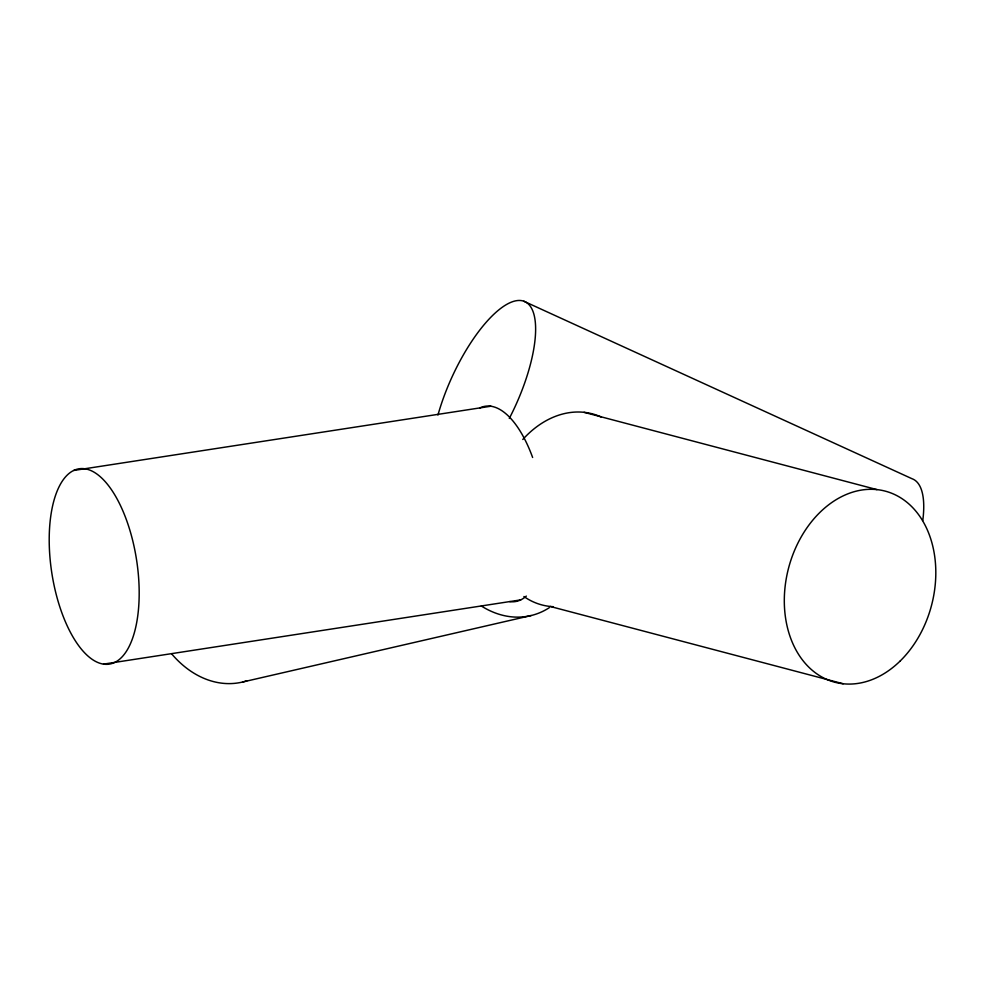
<?xml version="1.0" encoding="UTF-8"?>
<svg xmlns="http://www.w3.org/2000/svg" width="985" height="985" viewBox="0 0 985 985"><rect width="100%" height="100%" fill="white"/><g stroke="black" fill="none" stroke-linecap="round" stroke-linejoin="round"><path stroke-width="1.48" d="M242.581 682.026L531.149 615.539M73.715 470.461L490.912 406.214M103.536 664.124A98.82 42.872 81.2 0 0 127.557 523.035A98.82 42.872 81.2 0 0 51.38 512.163A98.82 42.872 81.2 0 0 103.536 664.124L520.733 599.89M584.043 412.321L876.958 489.607M550.233 606.464L843.16 683.762M523.848 301.238L911.999 478.722A98.82 34.832 -65.4 0 1 922.773 520.523M437.956 415.054A98.82 34.832 -65.4 0 1 519.932 300.474A98.82 34.832 -65.4 0 1 509.294 418.44M479.855 407.925A98.82 42.872 81.2 0 1 532.626 457.483M526.322 596.085A98.82 42.872 81.2 0 1 509.676 601.589M553.201 606.698A98.82 73.875 -75.2 0 1 523.897 596.528M522.789 439.482A98.82 73.875 -75.2 0 1 601.232 417.012M549.285 607.696A98.82 75.155 77 0 1 481.333 605.997M246.939 680.783A98.82 75.155 77 0 1 171.698 653.905M900.315 660.861A98.82 73.875 -75.2 0 0 895.488 494.938A98.82 73.875 -75.2 0 0 784.355 604.248A98.82 73.875 -75.2 0 0 900.315 660.861"/></g></svg>
